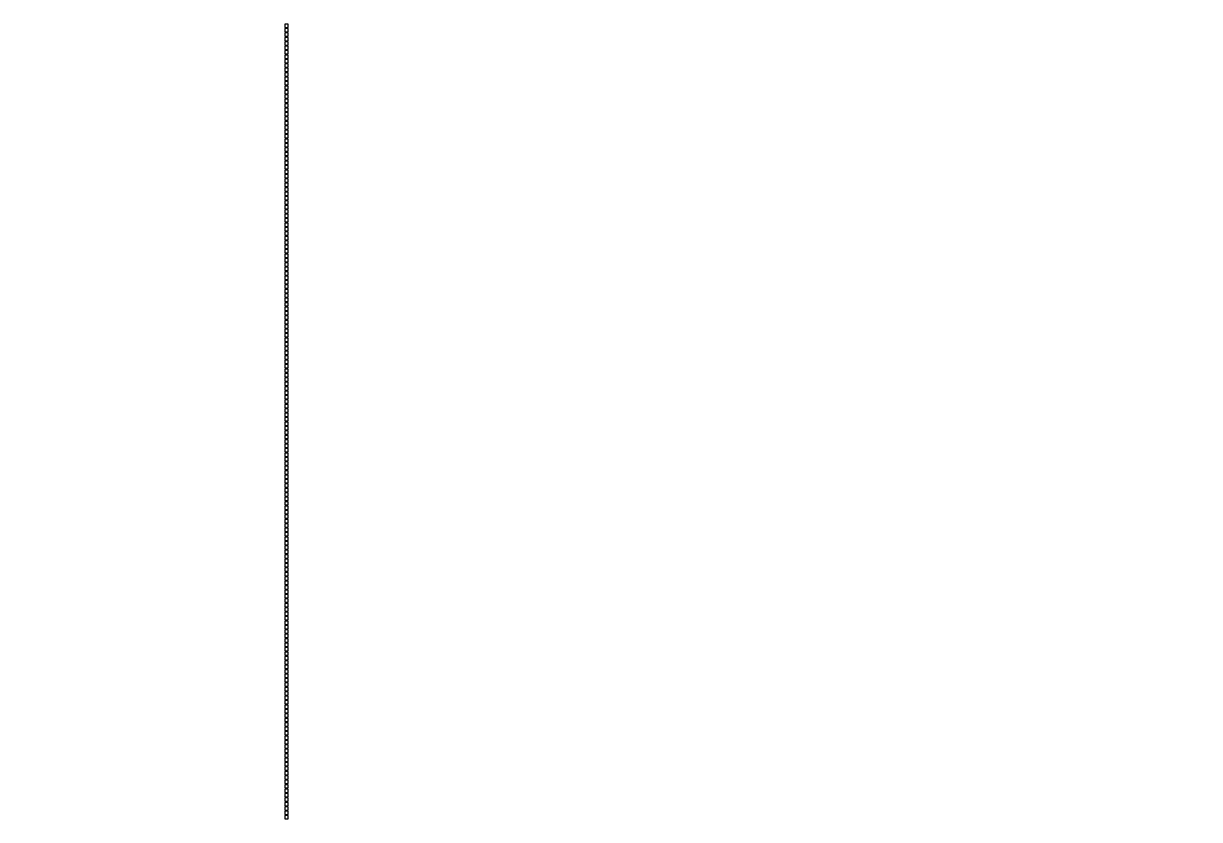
# Model space of a CAD drawing. Header units: inches. Extents: x 0 to 114300, y 0 to 114300.
# Drawn here: x 32352 to 33416, y 93016 to 93736 of the extents above; entities that cross this region are included whole.
import ezdxf

# ---------------------------------------------------------------- set-up
doc = ezdxf.new("R2010")
doc.units = ezdxf.units.IN
doc.header["$MEASUREMENT"] = 0

msp = doc.modelspace()

# ---------------------------------------------------------------- hatches: boundary and pattern name
h = msp.add_hatch()
h.set_pattern_fill('ANSI31', color=256, scale=100)
h.set_pattern_definition([(45, (-3636.992, -6350), (-8.8388348, 8.8388348), [])])
h.paths.add_polyline_path([(114300, 0), (0, 0), (0, 114300), (114300, 114300)])
edge = h.paths.add_edge_path(flags=16)
edge.add_arc((57150, 57150), 50800, 288.35844, 529.79531, ccw=False)
edge.add_line((73150, 8935.5), (41150, 8935.5))
edge.add_arc((57150, 57150), 50800, 190.20469, 251.64156, ccw=False)
edge.add_arc((57150, 57150), 50800, 169.79531, 190.20469, ccw=False)

# ---------------------------------------------------------------- linework, layer by layer
for points in [[(32591.9, 93735.7), (32588.9, 93735.7), (32588.9, 93732.7), (32591.9, 93732.7)], [(32591.9, 93731.7), (32588.9, 93731.7), (32588.9, 93728.7), (32591.9, 93728.7)], [(32591.9, 93727.7), (32588.9, 93727.7), (32588.9, 93724.7), (32591.9, 93724.7)], [(32591.9, 93723.7), (32588.9, 93723.7), (32588.9, 93720.7), (32591.9, 93720.7)], [(32591.9, 93719.7), (32588.9, 93719.7), (32588.9, 93716.7), (32591.9, 93716.7)], [(32591.9, 93715.7), (32588.9, 93715.7), (32588.9, 93712.7), (32591.9, 93712.7)], [(32591.9, 93711.7), (32588.9, 93711.7), (32588.9, 93708.7), (32591.9, 93708.7)], [(32591.9, 93707.7), (32588.9, 93707.7), (32588.9, 93704.7), (32591.9, 93704.7)], [(32591.9, 93703.7), (32588.9, 93703.7), (32588.9, 93700.7), (32591.9, 93700.7)], [(32591.9, 93699.7), (32588.9, 93699.7), (32588.9, 93696.7), (32591.9, 93696.7)], [(32591.9, 93695.7), (32588.9, 93695.7), (32588.9, 93692.7), (32591.9, 93692.7)], [(32591.9, 93691.7), (32588.9, 93691.7), (32588.9, 93688.7), (32591.9, 93688.7)], [(32591.9, 93687.7), (32588.9, 93687.7), (32588.9, 93684.7), (32591.9, 93684.7)], [(32591.9, 93683.7), (32588.9, 93683.7), (32588.9, 93680.7), (32591.9, 93680.7)], [(32591.9, 93679.7), (32588.9, 93679.7), (32588.9, 93676.7), (32591.9, 93676.7)], [(32591.9, 93675.7), (32588.9, 93675.7), (32588.9, 93672.7), (32591.9, 93672.7)], [(32591.9, 93671.7), (32588.9, 93671.7), (32588.9, 93668.7), (32591.9, 93668.7)], [(32591.9, 93667.7), (32588.9, 93667.7), (32588.9, 93664.7), (32591.9, 93664.7)], [(32591.9, 93663.7), (32588.9, 93663.7), (32588.9, 93660.7), (32591.9, 93660.7)], [(32591.9, 93659.7), (32588.9, 93659.7), (32588.9, 93656.7), (32591.9, 93656.7)], [(32591.9, 93655.7), (32588.9, 93655.7), (32588.9, 93652.7), (32591.9, 93652.7)], [(32591.9, 93651.7), (32588.9, 93651.7), (32588.9, 93648.7), (32591.9, 93648.7)], [(32591.9, 93647.7), (32588.9, 93647.7), (32588.9, 93644.7), (32591.9, 93644.7)], [(32591.9, 93643.7), (32588.9, 93643.7), (32588.9, 93640.7), (32591.9, 93640.7)], [(32591.9, 93639.7), (32588.9, 93639.7), (32588.9, 93636.7), (32591.9, 93636.7)], [(32591.9, 93635.7), (32588.9, 93635.7), (32588.9, 93632.7), (32591.9, 93632.7)], [(32591.9, 93631.7), (32588.9, 93631.7), (32588.9, 93628.7), (32591.9, 93628.7)], [(32591.9, 93627.7), (32588.9, 93627.7), (32588.9, 93624.7), (32591.9, 93624.7)], [(32591.9, 93623.7), (32588.9, 93623.7), (32588.9, 93620.7), (32591.9, 93620.7)], [(32591.9, 93619.7), (32588.9, 93619.7), (32588.9, 93616.7), (32591.9, 93616.7)], [(32591.9, 93615.7), (32588.9, 93615.7), (32588.9, 93612.7), (32591.9, 93612.7)], [(32591.9, 93611.7), (32588.9, 93611.7), (32588.9, 93608.7), (32591.9, 93608.7)], [(32591.9, 93607.7), (32588.9, 93607.7), (32588.9, 93604.7), (32591.9, 93604.7)], [(32591.9, 93603.7), (32588.9, 93603.7), (32588.9, 93600.7), (32591.9, 93600.7)], [(32591.9, 93599.7), (32588.9, 93599.7), (32588.9, 93596.7), (32591.9, 93596.7)], [(32591.9, 93595.7), (32588.9, 93595.7), (32588.9, 93592.7), (32591.9, 93592.7)], [(32591.9, 93591.7), (32588.9, 93591.7), (32588.9, 93588.7), (32591.9, 93588.7)], [(32591.9, 93587.7), (32588.9, 93587.7), (32588.9, 93584.7), (32591.9, 93584.7)], [(32591.9, 93583.7), (32588.9, 93583.7), (32588.9, 93580.7), (32591.9, 93580.7)], [(32591.9, 93579.7), (32588.9, 93579.7), (32588.9, 93576.7), (32591.9, 93576.7)], [(32591.9, 93575.7), (32588.9, 93575.7), (32588.9, 93572.7), (32591.9, 93572.7)], [(32591.9, 93571.7), (32588.9, 93571.7), (32588.9, 93568.7), (32591.9, 93568.7)], [(32591.9, 93567.7), (32588.9, 93567.7), (32588.9, 93564.7), (32591.9, 93564.7)], [(32591.9, 93563.7), (32588.9, 93563.7), (32588.9, 93560.7), (32591.9, 93560.7)], [(32591.9, 93559.7), (32588.9, 93559.7), (32588.9, 93556.7), (32591.9, 93556.7)], [(32591.9, 93555.7), (32588.9, 93555.7), (32588.9, 93552.7), (32591.9, 93552.7)], [(32591.9, 93551.7), (32588.9, 93551.7), (32588.9, 93548.7), (32591.9, 93548.7)], [(32591.9, 93547.7), (32588.9, 93547.7), (32588.9, 93544.7), (32591.9, 93544.7)], [(32591.9, 93543.7), (32588.9, 93543.7), (32588.9, 93540.7), (32591.9, 93540.7)], [(32591.9, 93539.7), (32588.9, 93539.7), (32588.9, 93536.7), (32591.9, 93536.7)], [(32591.9, 93535.7), (32588.9, 93535.7), (32588.9, 93532.7), (32591.9, 93532.7)], [(32591.9, 93531.7), (32588.9, 93531.7), (32588.9, 93528.7), (32591.9, 93528.7)], [(32591.9, 93527.7), (32588.9, 93527.7), (32588.9, 93524.7), (32591.9, 93524.7)], [(32591.9, 93523.7), (32588.9, 93523.7), (32588.9, 93520.7), (32591.9, 93520.7)], [(32591.9, 93519.7), (32588.9, 93519.7), (32588.9, 93516.7), (32591.9, 93516.7)], [(32591.9, 93515.7), (32588.9, 93515.7), (32588.9, 93512.7), (32591.9, 93512.7)], [(32591.9, 93511.7), (32588.9, 93511.7), (32588.9, 93508.7), (32591.9, 93508.7)], [(32591.9, 93507.7), (32588.9, 93507.7), (32588.9, 93504.7), (32591.9, 93504.7)], [(32591.9, 93503.7), (32588.9, 93503.7), (32588.9, 93500.7), (32591.9, 93500.7)], [(32591.9, 93499.7), (32588.9, 93499.7), (32588.9, 93496.7), (32591.9, 93496.7)], [(32591.9, 93495.7), (32588.9, 93495.7), (32588.9, 93492.7), (32591.9, 93492.7)], [(32591.9, 93491.7), (32588.9, 93491.7), (32588.9, 93488.7), (32591.9, 93488.7)], [(32591.9, 93487.7), (32588.9, 93487.7), (32588.9, 93484.7), (32591.9, 93484.7)], [(32591.9, 93483.7), (32588.9, 93483.7), (32588.9, 93480.7), (32591.9, 93480.7)], [(32591.9, 93479.7), (32588.9, 93479.7), (32588.9, 93476.7), (32591.9, 93476.7)], [(32591.9, 93475.7), (32588.9, 93475.7), (32588.9, 93472.7), (32591.9, 93472.7)], [(32591.9, 93471.7), (32588.9, 93471.7), (32588.9, 93468.7), (32591.9, 93468.7)], [(32591.9, 93467.7), (32588.9, 93467.7), (32588.9, 93464.7), (32591.9, 93464.7)], [(32591.9, 93463.7), (32588.9, 93463.7), (32588.9, 93460.7), (32591.9, 93460.7)], [(32591.9, 93459.7), (32588.9, 93459.7), (32588.9, 93456.7), (32591.9, 93456.7)], [(32591.9, 93455.7), (32588.9, 93455.7), (32588.9, 93452.7), (32591.9, 93452.7)], [(32591.9, 93451.7), (32588.9, 93451.7), (32588.9, 93448.7), (32591.9, 93448.7)], [(32591.9, 93447.7), (32588.9, 93447.7), (32588.9, 93444.7), (32591.9, 93444.7)], [(32591.9, 93443.7), (32588.9, 93443.7), (32588.9, 93440.7), (32591.9, 93440.7)], [(32591.9, 93439.7), (32588.9, 93439.7), (32588.9, 93436.7), (32591.9, 93436.7)], [(32591.9, 93435.7), (32588.9, 93435.7), (32588.9, 93432.7), (32591.9, 93432.7)], [(32591.9, 93431.7), (32588.9, 93431.7), (32588.9, 93428.7), (32591.9, 93428.7)], [(32591.9, 93427.7), (32588.9, 93427.7), (32588.9, 93424.7), (32591.9, 93424.7)], [(32591.9, 93423.7), (32588.9, 93423.7), (32588.9, 93420.7), (32591.9, 93420.7)], [(32591.9, 93419.7), (32588.9, 93419.7), (32588.9, 93416.7), (32591.9, 93416.7)], [(32591.9, 93415.7), (32588.9, 93415.7), (32588.9, 93412.7), (32591.9, 93412.7)], [(32591.9, 93411.7), (32588.9, 93411.7), (32588.9, 93408.7), (32591.9, 93408.7)], [(32591.9, 93407.7), (32588.9, 93407.7), (32588.9, 93404.7), (32591.9, 93404.7)], [(32591.9, 93403.7), (32588.9, 93403.7), (32588.9, 93400.7), (32591.9, 93400.7)], [(32591.9, 93399.7), (32588.9, 93399.7), (32588.9, 93396.7), (32591.9, 93396.7)], [(32591.9, 93395.7), (32588.9, 93395.7), (32588.9, 93392.7), (32591.9, 93392.7)], [(32591.9, 93391.7), (32588.9, 93391.7), (32588.9, 93388.7), (32591.9, 93388.7)], [(32591.9, 93387.7), (32588.9, 93387.7), (32588.9, 93384.7), (32591.9, 93384.7)], [(32591.9, 93383.7), (32588.9, 93383.7), (32588.9, 93380.7), (32591.9, 93380.7)], [(32591.9, 93379.7), (32588.9, 93379.7), (32588.9, 93376.7), (32591.9, 93376.7)], [(32591.9, 93375.7), (32588.9, 93375.7), (32588.9, 93372.7), (32591.9, 93372.7)], [(32591.9, 93371.7), (32588.9, 93371.7), (32588.9, 93368.7), (32591.9, 93368.7)], [(32591.9, 93367.7), (32588.9, 93367.7), (32588.9, 93364.7), (32591.9, 93364.7)], [(32591.9, 93363.7), (32588.9, 93363.7), (32588.9, 93360.7), (32591.9, 93360.7)], [(32591.9, 93359.7), (32588.9, 93359.7), (32588.9, 93356.7), (32591.9, 93356.7)], [(32591.9, 93355.7), (32588.9, 93355.7), (32588.9, 93352.7), (32591.9, 93352.7)], [(32591.9, 93351.7), (32588.9, 93351.7), (32588.9, 93348.7), (32591.9, 93348.7)], [(32591.9, 93347.7), (32588.9, 93347.7), (32588.9, 93344.7), (32591.9, 93344.7)], [(32591.9, 93343.7), (32588.9, 93343.7), (32588.9, 93340.7), (32591.9, 93340.7)], [(32591.9, 93339.7), (32588.9, 93339.7), (32588.9, 93336.7), (32591.9, 93336.7)], [(32591.9, 93335.7), (32588.9, 93335.7), (32588.9, 93332.7), (32591.9, 93332.7)], [(32591.9, 93331.7), (32588.9, 93331.7), (32588.9, 93328.7), (32591.9, 93328.7)], [(32591.9, 93327.7), (32588.9, 93327.7), (32588.9, 93324.7), (32591.9, 93324.7)], [(32591.9, 93323.7), (32588.9, 93323.7), (32588.9, 93320.7), (32591.9, 93320.7)], [(32591.9, 93319.7), (32588.9, 93319.7), (32588.9, 93316.7), (32591.9, 93316.7)], [(32591.9, 93315.7), (32588.9, 93315.7), (32588.9, 93312.7), (32591.9, 93312.7)], [(32591.9, 93311.7), (32588.9, 93311.7), (32588.9, 93308.7), (32591.9, 93308.7)], [(32591.9, 93307.7), (32588.9, 93307.7), (32588.9, 93304.7), (32591.9, 93304.7)], [(32591.9, 93303.7), (32588.9, 93303.7), (32588.9, 93300.7), (32591.9, 93300.7)], [(32591.9, 93299.7), (32588.9, 93299.7), (32588.9, 93296.7), (32591.9, 93296.7)], [(32591.9, 93295.7), (32588.9, 93295.7), (32588.9, 93292.7), (32591.9, 93292.7)], [(32591.9, 93291.7), (32588.9, 93291.7), (32588.9, 93288.7), (32591.9, 93288.7)], [(32591.9, 93287.7), (32588.9, 93287.7), (32588.9, 93284.7), (32591.9, 93284.7)], [(32591.9, 93283.7), (32588.9, 93283.7), (32588.9, 93280.7), (32591.9, 93280.7)], [(32591.9, 93279.7), (32588.9, 93279.7), (32588.9, 93276.7), (32591.9, 93276.7)], [(32591.9, 93275.7), (32588.9, 93275.7), (32588.9, 93272.7), (32591.9, 93272.7)], [(32591.9, 93271.7), (32588.9, 93271.7), (32588.9, 93268.7), (32591.9, 93268.7)], [(32591.9, 93267.7), (32588.9, 93267.7), (32588.9, 93264.7), (32591.9, 93264.7)], [(32591.9, 93263.7), (32588.9, 93263.7), (32588.9, 93260.7), (32591.9, 93260.7)], [(32591.9, 93259.7), (32588.9, 93259.7), (32588.9, 93256.7), (32591.9, 93256.7)], [(32591.9, 93255.7), (32588.9, 93255.7), (32588.9, 93252.7), (32591.9, 93252.7)], [(32591.9, 93251.7), (32588.9, 93251.7), (32588.9, 93248.7), (32591.9, 93248.7)], [(32591.9, 93247.7), (32588.9, 93247.7), (32588.9, 93244.7), (32591.9, 93244.7)], [(32591.9, 93243.7), (32588.9, 93243.7), (32588.9, 93240.7), (32591.9, 93240.7)], [(32591.9, 93239.7), (32588.9, 93239.7), (32588.9, 93236.7), (32591.9, 93236.7)], [(32591.9, 93235.7), (32588.9, 93235.7), (32588.9, 93232.7), (32591.9, 93232.7)], [(32591.9, 93231.7), (32588.9, 93231.7), (32588.9, 93228.7), (32591.9, 93228.7)], [(32591.9, 93227.7), (32588.9, 93227.7), (32588.9, 93224.7), (32591.9, 93224.7)], [(32591.9, 93223.7), (32588.9, 93223.7), (32588.9, 93220.7), (32591.9, 93220.7)], [(32591.9, 93219.7), (32588.9, 93219.7), (32588.9, 93216.7), (32591.9, 93216.7)], [(32591.9, 93215.7), (32588.9, 93215.7), (32588.9, 93212.7), (32591.9, 93212.7)], [(32591.9, 93211.7), (32588.9, 93211.7), (32588.9, 93208.7), (32591.9, 93208.7)], [(32591.9, 93207.7), (32588.9, 93207.7), (32588.9, 93204.7), (32591.9, 93204.7)], [(32591.9, 93203.7), (32588.9, 93203.7), (32588.9, 93200.7), (32591.9, 93200.7)], [(32591.9, 93199.7), (32588.9, 93199.7), (32588.9, 93196.7), (32591.9, 93196.7)], [(32591.9, 93195.7), (32588.9, 93195.7), (32588.9, 93192.7), (32591.9, 93192.7)], [(32591.9, 93191.7), (32588.9, 93191.7), (32588.9, 93188.7), (32591.9, 93188.7)], [(32591.9, 93187.7), (32588.9, 93187.7), (32588.9, 93184.7), (32591.9, 93184.7)], [(32591.9, 93183.7), (32588.9, 93183.7), (32588.9, 93180.7), (32591.9, 93180.7)], [(32591.9, 93179.7), (32588.9, 93179.7), (32588.9, 93176.7), (32591.9, 93176.7)], [(32591.9, 93175.7), (32588.9, 93175.7), (32588.9, 93172.7), (32591.9, 93172.7)], [(32591.9, 93171.7), (32588.9, 93171.7), (32588.9, 93168.7), (32591.9, 93168.7)], [(32591.9, 93167.7), (32588.9, 93167.7), (32588.9, 93164.7), (32591.9, 93164.7)], [(32591.9, 93163.7), (32588.9, 93163.7), (32588.9, 93160.7), (32591.9, 93160.7)], [(32591.9, 93159.7), (32588.9, 93159.7), (32588.9, 93156.7), (32591.9, 93156.7)], [(32591.9, 93155.7), (32588.9, 93155.7), (32588.9, 93152.7), (32591.9, 93152.7)], [(32591.9, 93151.7), (32588.9, 93151.7), (32588.9, 93148.7), (32591.9, 93148.7)], [(32591.9, 93147.7), (32588.9, 93147.7), (32588.9, 93144.7), (32591.9, 93144.7)], [(32591.9, 93143.7), (32588.9, 93143.7), (32588.9, 93140.7), (32591.9, 93140.7)], [(32591.9, 93139.7), (32588.9, 93139.7), (32588.9, 93136.7), (32591.9, 93136.7)], [(32591.9, 93135.7), (32588.9, 93135.7), (32588.9, 93132.7), (32591.9, 93132.7)], [(32591.9, 93131.7), (32588.9, 93131.7), (32588.9, 93128.7), (32591.9, 93128.7)], [(32591.9, 93127.7), (32588.9, 93127.7), (32588.9, 93124.7), (32591.9, 93124.7)], [(32591.9, 93123.7), (32588.9, 93123.7), (32588.9, 93120.7), (32591.9, 93120.7)], [(32591.9, 93119.7), (32588.9, 93119.7), (32588.9, 93116.7), (32591.9, 93116.7)], [(32591.9, 93115.7), (32588.9, 93115.7), (32588.9, 93112.7), (32591.9, 93112.7)], [(32591.9, 93111.7), (32588.9, 93111.7), (32588.9, 93108.7), (32591.9, 93108.7)], [(32591.9, 93107.7), (32588.9, 93107.7), (32588.9, 93104.7), (32591.9, 93104.7)], [(32591.9, 93103.7), (32588.9, 93103.7), (32588.9, 93100.7), (32591.9, 93100.7)], [(32591.9, 93099.7), (32588.9, 93099.7), (32588.9, 93096.7), (32591.9, 93096.7)], [(32591.9, 93095.7), (32588.9, 93095.7), (32588.9, 93092.7), (32591.9, 93092.7)], [(32591.9, 93091.7), (32588.9, 93091.7), (32588.9, 93088.7), (32591.9, 93088.7)], [(32591.9, 93087.7), (32588.9, 93087.7), (32588.9, 93084.7), (32591.9, 93084.7)], [(32591.9, 93083.7), (32588.9, 93083.7), (32588.9, 93080.7), (32591.9, 93080.7)], [(32591.9, 93079.7), (32588.9, 93079.7), (32588.9, 93076.7), (32591.9, 93076.7)], [(32591.9, 93075.7), (32588.9, 93075.7), (32588.9, 93072.7), (32591.9, 93072.7)], [(32591.9, 93071.7), (32588.9, 93071.7), (32588.9, 93068.7), (32591.9, 93068.7)], [(32591.9, 93067.7), (32588.9, 93067.7), (32588.9, 93064.7), (32591.9, 93064.7)], [(32591.9, 93063.7), (32588.9, 93063.7), (32588.9, 93060.7), (32591.9, 93060.7)], [(32591.9, 93059.7), (32588.9, 93059.7), (32588.9, 93056.7), (32591.9, 93056.7)], [(32591.9, 93055.7), (32588.9, 93055.7), (32588.9, 93052.7), (32591.9, 93052.7)], [(32591.9, 93051.7), (32588.9, 93051.7), (32588.9, 93048.7), (32591.9, 93048.7)], [(32591.9, 93047.7), (32588.9, 93047.7), (32588.9, 93044.7), (32591.9, 93044.7)], [(32591.9, 93043.7), (32588.9, 93043.7), (32588.9, 93040.7), (32591.9, 93040.7)], [(32591.9, 93039.7), (32588.9, 93039.7), (32588.9, 93036.7), (32591.9, 93036.7)], [(32591.9, 93035.7), (32588.9, 93035.7), (32588.9, 93032.7), (32591.9, 93032.7)], [(32591.9, 93031.7), (32588.9, 93031.7), (32588.9, 93028.7), (32591.9, 93028.7)], [(32591.9, 93027.7), (32588.9, 93027.7), (32588.9, 93024.7), (32591.9, 93024.7)], [(32591.9, 93023.7), (32588.9, 93023.7), (32588.9, 93020.7), (32591.9, 93020.7)], [(32591.9, 93019.7), (32588.9, 93019.7), (32588.9, 93016.7), (32591.9, 93016.7)]]:
    msp.add_lwpolyline(points, close=True)

doc.saveas('drawing.dxf')
